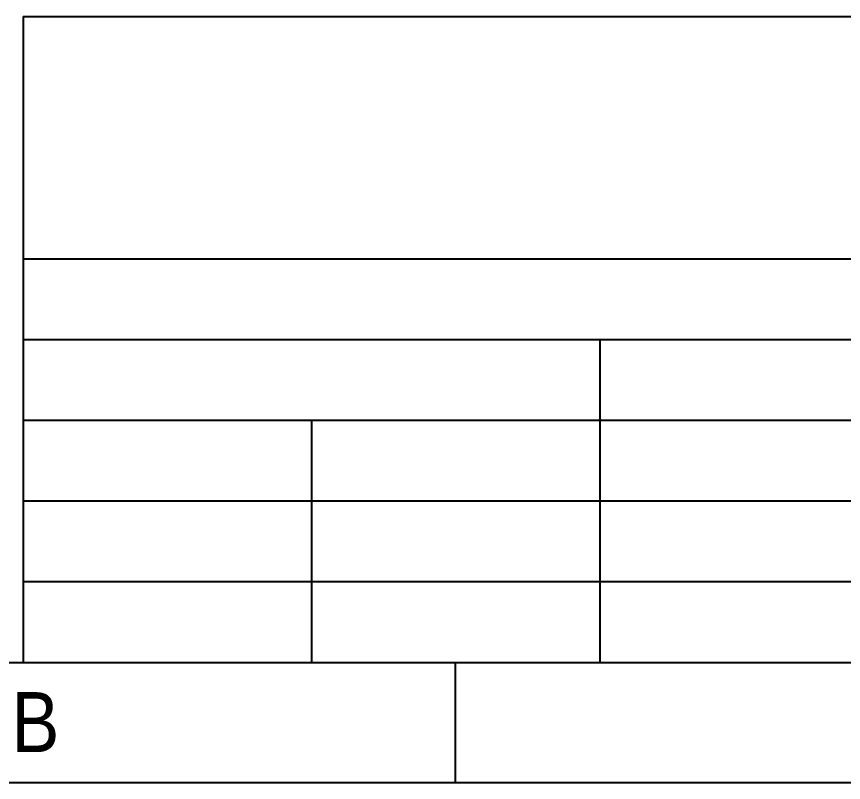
# Model space of a CAD drawing. Header units: millimetres. Extents: x -195 to 1349, y 148 to 750.
# Drawn here: x 1210.6 to 1300.1, y 193.9 to 276.8 of the extents above; entities that cross this region are included whole.
import ezdxf
from ezdxf.enums import TextEntityAlignment as Align

# ---------------------------------------------------------------- set-up
doc = ezdxf.new("R2010")
doc.units = ezdxf.units.MM
doc.layers.get('0').update_dxf_attribs({"linetype": 'CONTINUOUS'})
doc.styles.add('TEXTSTYLE_0', font='txt', dxfattribs={"width": 0.8})

# ---------------------------------------------------------------- blocks, each defined once
blk = doc.blocks.new('SUN_6HWZ35TKK40GSGJE8VEUYAXIAKM')
at = {"color": 7, "linetype": 'Continuous'}
for p, q in [((-584, 10), (-10, 10)), ((-70, 0), (-70, 10)), ((-594, 0), (0, 0))]:
    blk.add_line(p, q, dxfattribs=at)
at = {"color": 2, "linetype": 'Continuous', "style": 'TEXTSTYLE_0', "width": 1.2}
blk.add_text('B', height=5, dxfattribs=at).set_placement((-106.986, 2.526), (-102.986, 2.526), align=Align.FIT)

msp = doc.modelspace()

# ---------------------------------------------------------------- linework, layer by layer
for p, q in [((1211.304, 276.799), (1211.304, 206.911)), ((1211.304, 276.799), (1336.104, 276.799)), ((1211.304, 250.591), (1336.104, 250.591)), ((1211.304, 241.855), (1336.104, 241.855)), ((1273.704, 241.855), (1273.704, 206.911)), ((1211.304, 233.119), (1336.104, 233.119)), ((1242.504, 233.119), (1242.504, 206.911)), ((1211.304, 224.383), (1336.104, 224.383)), ((1211.304, 215.647), (1336.104, 215.647)), ((1211.304, 206.911), (1336.104, 206.911))]:
    msp.add_line(p, q)

# ---------------------------------------------------------------- block references
at = {"xscale": 1.3, "yscale": 1.3, "zscale": 1.3}
msp.add_blockref('SUN_6HWZ35TKK40GSGJE8VEUYAXIAKM', (1349.104, 193.911), dxfattribs=at)

doc.saveas('drawing.dxf')
